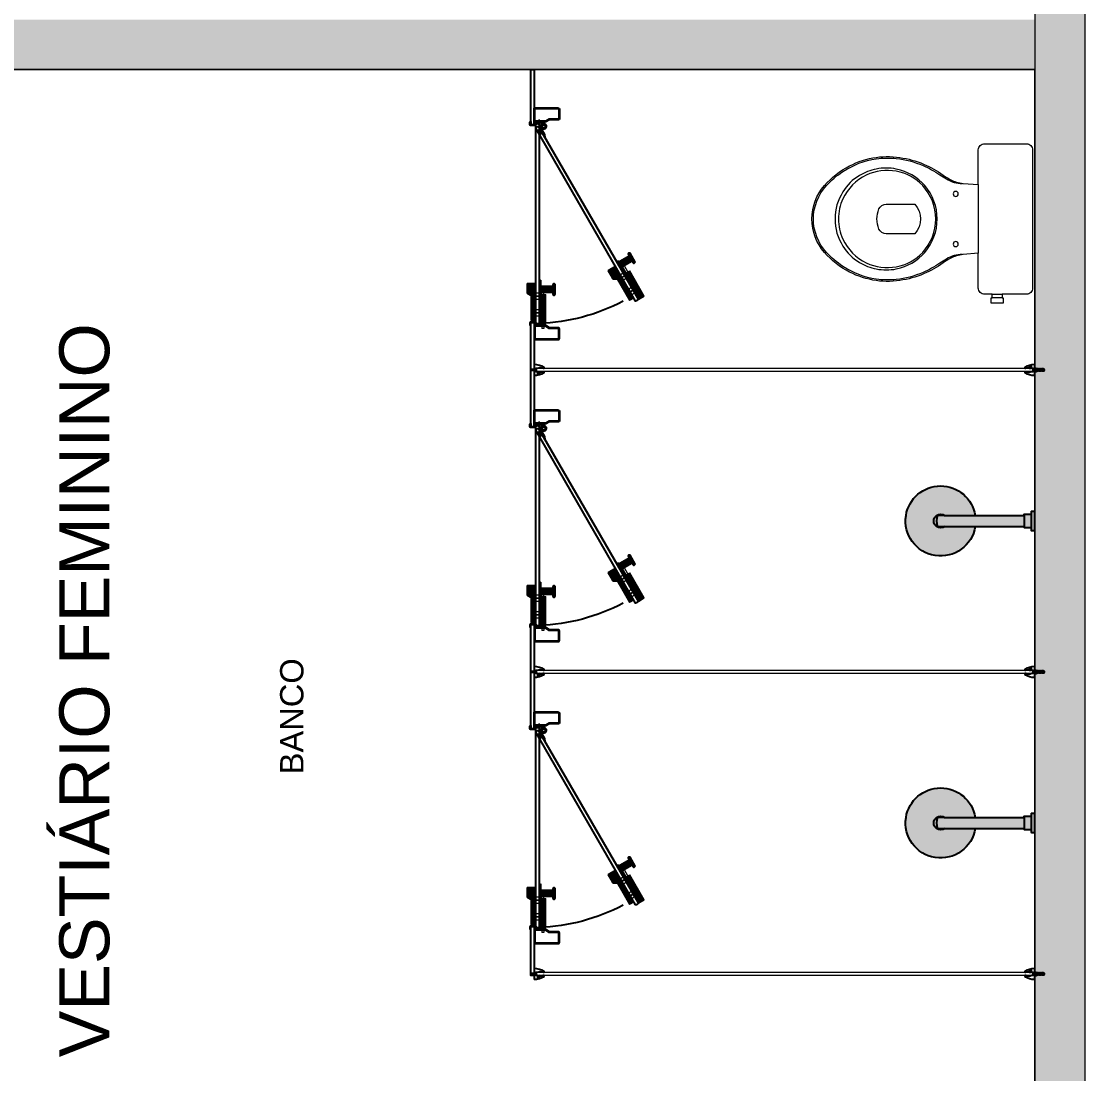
# Model space of a CAD drawing. Header units: metres. Extents: x 512 to 829, y -209 to 245.
# Drawn here: x 807.856 to 811.044, y -100.358 to -97.204 of the extents above; entities that cross this region are included whole.
import ezdxf

# ---------------------------------------------------------------- set-up
doc = ezdxf.new("R2010")
doc.units = ezdxf.units.M
doc.header["$LTSCALE"] = 0.508
doc.header["$PDSIZE"] = -2
doc.linetypes.add('XREF-ACC-PAV11-R00$0$CONTINU', pattern=[0])
doc.layers.get('0').update_dxf_attribs({"lineweight": 15})
for name, color, linetype in [('ALUMINIO', 3, 'Continuous'), ('BUCHA', 5, 'Continuous'), ('CD-427', 3, 'Continuous'), ('DIMENSAO', 2, 'Continuous'), ('HATCH', 2, 'Continuous'), ('MB-ARQ-MOBILIÁRIO-TEXTO 1', 1, 'Continuous'), ('MB-ARQ-SANITÁRIO-HATCH', 255, 'Continuous'), ('MB-ARQ-SANITÁRIO-LOUÇA-PROVIDENCIAR', 21, 'Continuous'), ('PARAF-08', 3, 'Continuous'), ('Piso', 4, 'Continuous'), ('SUPORTE', 7, 'Continuous'), ('TS-10', 4, 'Continuous')]:
    doc.layers.add(name, color=color, linetype=linetype)
for name, color, linetype, lineweight in [('Hachura', 251, 'Continuous', 0), ('None', 7, 'Continuous', 5), ('SAN', 7, 'Continuous', 15), ('SANFINAL', 5, 'Continuous', 15), ('TEXTO', 7, 'Continuous', 15)]:
    doc.layers.add(name, color=color, linetype=linetype, lineweight=lineweight)
doc.styles.add('Arial', font='arial.ttf')
doc.styles.add('MB', font='arial.ttf')

# ---------------------------------------------------------------- blocks, each defined once
blk = doc.blocks.new('Paraf 42 x 38')
at = {"layer": 'CD-427'}
for p, q in [((-1.8, 0), (-1.3, 0)), ((1.8, 0), (1.3, 0.4))]:
    blk.add_line(p, q, dxfattribs=at)
at = {"layer": 'PARAF-08'}
blk.add_line((1.8, 0), (-1.8, 0), dxfattribs=at)
blk.add_lwpolyline([(3.2, -1.4, -0.668179), (3.1, -1.6), (0.5, -1.6, -0.393426), (0.4, -1.5), (0.4, -0.9, 0.414214), (0.3, -0.8), (-0.3, -0.8, 0.414213), (-0.4, -0.9), (-0.4, -0.9), (-0.4, -1.5, -0.393426), (-0.5, -1.6), (-3.1, -1.6, -0.668179), (-3.2, -1.4), (-1.8, 0), (-1.3, 0), (1.8, 0)], format="xyb", close=True, dxfattribs=at)
at = {"layer": 'PARAF-08', "color": 1}
for points in [[(1.8, 30.2), (-1.8, 29.8), (0, 31.7)], [(-1.3, 29.4), (-1.8, 29.8), (1.8, 30.2), (1.3, 29.8)], [(1.8, 29.4), (-1.8, 29), (-1.3, 29.4), (1.3, 29.8)], [(-1.3, 28.5), (-1.8, 29), (1.8, 29.4), (1.3, 29)], [(1.8, 28.5), (-1.8, 28.1), (-1.3, 28.5), (1.3, 29)], [(-1.3, 27.7), (-1.8, 28.1), (1.8, 28.5), (1.3, 28.1)], [(1.8, 27.7), (-1.8, 27.3), (-1.3, 27.7), (1.3, 28.1)], [(-1.3, 26.9), (-1.8, 27.3), (1.8, 27.7), (1.3, 27.3)], [(1.8, 26.9), (-1.8, 26.4), (-1.3, 26.9), (1.3, 27.3)], [(-1.3, 26), (-1.8, 26.4), (1.8, 26.9), (1.3, 26.4)], [(1.8, 26), (-1.8, 25.6), (-1.3, 26), (1.3, 26.4)], [(-1.3, 25.2), (-1.8, 25.6), (1.8, 26), (1.3, 25.6)], [(1.8, 25.2), (-1.8, 24.8), (-1.3, 25.2), (1.3, 25.6)], [(-1.3, 24.3), (-1.8, 24.8), (1.8, 25.2), (1.3, 24.8)], [(1.8, 24.3), (-1.8, 23.9), (-1.3, 24.3), (1.3, 24.8)], [(-1.3, 23.5), (-1.8, 23.9), (1.8, 24.3), (1.3, 23.9)], [(1.8, 23.5), (-1.8, 23.1), (-1.3, 23.5), (1.3, 23.9)], [(-1.3, 22.7), (-1.8, 23.1), (1.8, 23.5), (1.3, 23.1)], [(1.8, 22.7), (-1.8, 22.2), (-1.3, 22.7), (1.3, 23.1)], [(-1.3, 21.8), (-1.8, 22.2), (1.8, 22.7), (1.3, 22.2)], [(1.8, 21.8), (-1.8, 21.4), (-1.3, 21.8), (1.3, 22.2)], [(-1.3, 21), (-1.8, 21.4), (1.8, 21.8), (1.3, 21.4)], [(1.8, 21), (-1.8, 20.6), (-1.3, 21), (1.3, 21.4)], [(-1.3, 20.1), (-1.8, 20.6), (1.8, 21), (1.3, 20.6)], [(1.8, 20.1), (-1.8, 19.7), (-1.3, 20.1), (1.3, 20.6)], [(-1.3, 19.3), (-1.8, 19.7), (1.8, 20.1), (1.3, 19.7)], [(1.8, 19.3), (-1.8, 18.9), (-1.3, 19.3), (1.3, 19.7)], [(-1.3, 18.5), (-1.8, 18.9), (1.8, 19.3), (1.3, 18.9)], [(1.8, 18.5), (-1.8, 18), (-1.3, 18.5), (1.3, 18.9)], [(-1.3, 17.6), (-1.8, 18), (1.8, 18.5), (1.3, 18)], [(1.8, 17.6), (-1.8, 17.2), (-1.3, 17.6), (1.3, 18)], [(-1.3, 16.8), (-1.8, 17.2), (1.8, 17.6), (1.3, 17.2)], [(1.8, 16.8), (-1.8, 16.4), (-1.3, 16.8), (1.3, 17.2)], [(-1.3, 15.9), (-1.8, 16.4), (1.8, 16.8), (1.3, 16.4)], [(1.8, 16), (-1.8, 15.5), (-1.3, 15.9), (1.3, 16.4)], [(-1.3, 15.1), (-1.8, 15.5), (1.8, 16), (1.3, 15.5)], [(1.8, 15.1), (-1.8, 14.7), (-1.3, 15.1), (1.3, 15.5)], [(-1.3, 14.3), (-1.8, 14.7), (1.8, 15.1), (1.3, 14.7)], [(1.8, 14.3), (-1.8, 13.9), (-1.3, 14.3), (1.3, 14.7)], [(-1.3, 13.4), (-1.8, 13.9), (1.8, 14.3), (1.3, 13.9)], [(1.8, 13.4), (-1.8, 13), (-1.3, 13.4), (1.3, 13.9)], [(-1.3, 12.6), (-1.8, 13), (1.8, 13.4), (1.3, 13)], [(1.8, 12.6), (-1.8, 12.2), (-1.3, 12.6), (1.3, 13)], [(-1.3, 11.8), (-1.8, 12.2), (1.8, 12.6), (1.3, 12.2)], [(1.8, 11.8), (-1.8, 11.3), (-1.3, 11.8), (1.3, 12.2)], [(-1.3, 10.9), (-1.8, 11.3), (1.8, 11.8), (1.3, 11.3)], [(1.8, 10.9), (-1.8, 10.5), (-1.3, 10.9), (1.3, 11.3)], [(-1.3, 10.1), (-1.8, 10.5), (1.8, 10.9), (1.3, 10.5)], [(1.8, 10.1), (-1.8, 9.7), (-1.3, 10.1), (1.3, 10.5)], [(-1.3, 9.2), (-1.8, 9.7), (1.8, 10.1), (1.3, 9.7)], [(1.8, 9.2), (-1.8, 8.8), (-1.3, 9.2), (1.3, 9.7)], [(-1.3, 8.4), (-1.8, 8.8), (1.8, 9.2), (1.3, 8.8)], [(1.8, 8.4), (-1.8, 8), (-1.3, 8.4), (1.3, 8.8)], [(-1.3, 7.6), (-1.8, 8), (1.8, 8.4), (1.3, 8)], [(1.8, 7.6), (-1.8, 7.1), (-1.3, 7.6), (1.3, 8)], [(-1.3, 6.7), (-1.8, 7.1), (1.8, 7.6), (1.3, 7.1)], [(1.8, 6.7), (-1.8, 6.3), (-1.3, 6.7), (1.3, 7.1)], [(-1.3, 5.9), (-1.8, 6.3), (1.8, 6.7), (1.3, 6.3)], [(1.8, 5.9), (-1.8, 5.5), (-1.3, 5.9), (1.3, 6.3)], [(-1.3, 5), (-1.8, 5.5), (1.8, 5.9), (1.3, 5.5)], [(1.8, 5), (-1.8, 4.6), (-1.3, 5), (1.3, 5.5)], [(-1.3, 4.2), (-1.8, 4.6), (1.8, 5), (1.3, 4.6)], [(1.8, 4.2), (-1.8, 3.8), (-1.3, 4.2), (1.3, 4.6)], [(-1.3, 3.4), (-1.8, 3.8), (1.8, 4.2), (1.3, 3.8)], [(1.8, 3.4), (-1.8, 2.9), (-1.3, 3.4), (1.3, 3.8)], [(-1.3, 2.5), (-1.8, 2.9), (1.8, 3.4), (1.3, 2.9)], [(1.8, 2.5), (-1.8, 2.1), (-1.3, 2.5), (1.3, 2.9)], [(-1.3, 1.7), (-1.8, 2.1), (1.8, 2.5), (1.3, 2.1)], [(1.8, 1.7), (-1.8, 1.3), (-1.3, 1.7), (1.3, 2.1)], [(-1.3, 0.8), (-1.8, 1.3), (1.8, 1.7), (1.3, 1.3)], [(1.8, 0.8), (-1.8, 0.4), (-1.3, 0.8), (1.3, 1.3)], [(-1.3, 0), (-1.8, 0.4), (1.8, 0.8), (1.3, 0.4)]]:
    blk.add_lwpolyline(points, close=True, dxfattribs=at)
blk = doc.blocks.new('Bucha 6')
at = {"layer": 'BUCHA'}
blk.add_line((-3, 6), (-3, 6), dxfattribs=at)
blk.add_lwpolyline([(0.4, 4.5), (0.4, 29.4, -0.501863), (0.9, 29.7, -0.331679), (3, 26.9), (3, 26.1, 1), (3, 23.9), (3, 21.7, 1), (3, 19.4), (3, 17.2, 1), (3, 14.9), (3, 12.7, 1), (3, 10.5), (3, 9), (4.5, 4.5), (5, 3.1), (4.1, 2.8), (3.6, 4.2), (2.1, 8.7, 0.428757), (1.8, 6.6), (2.2, 6, -0.166225), (3, 3.8), (3, 0), (-3, 0), (-3, 3.8, -0.166225), (-2.2, 6), (-1.8, 6.6, 0.428757), (-2.1, 8.7), (-3.6, 4.2), (-4.1, 2.8), (-5, 3.1), (-4.5, 4.5), (-3, 9), (-3, 10.5, 1), (-3, 12.7), (-3, 14.9, 1), (-3, 17.2), (-3, 19.4, 1), (-3, 21.7), (-3, 23.9, 1), (-3, 26.1), (-3, 26.9, -0.331679), (-0.9, 29.7, -0.501863), (-0.4, 29.4), (-0.4, 4.5)], format="xyb", close=True, dxfattribs=at)
blk = doc.blocks.new('Fixador')
at = {"color": 1}
for p, q in [((13.3, -10.5), (13.3, -10.5)), ((13.3, -16.5), (13.3, -10.5)), ((13.3, -10.5), (15, -10.5)), ((13.3, -16.5), (13.5, -16.5)), ((13.3, -16.5), (13.3, -16.5))]:
    blk.add_line(p, q, dxfattribs=at)
at = {"color": 3}
blk.add_lwpolyline([(-5.1, -29.5, -0.414214), (-5.6, -30), (-6.6, -30, -0.257225), (-7.4, -29.5, -0.139545), (-16, -0.5, -0.41689), (-15.5, 0), (15.5, 0, -0.41689), (16, -0.5, -0.139545), (7.4, -29.5, -0.257225), (6.6, -30), (5.6, -30, -0.414214), (5, -29.5), (5, -27, 0.222219), (5.1, -9), (5.1, -6), (-5.1, -6), (-5.1, -9, 0.222219), (-5.1, -27)], format="xyb", close=True, dxfattribs=at)
at = {"layer": 'ALUMINIO', "color": 2}
for p, q in [((5.4, -10.5), (5, -11)), ((5.4, -16.5), (5, -16)), ((5.7, -11), (5.4, -10.5)), ((5.7, -16), (5.4, -16.5)), ((6.1, -10.5), (5.7, -11)), ((6.1, -16.5), (5.7, -16)), ((6.4, -11), (6.1, -10.5)), ((6.4, -16), (6.1, -16.5)), ((6.8, -10.5), (6.4, -11)), ((6.8, -16.5), (6.4, -16)), ((7.1, -11), (6.8, -10.5)), ((7.1, -16), (6.8, -16.5)), ((7.4, -10.5), (7.1, -11)), ((7.4, -16.5), (7.1, -16)), ((7.8, -11), (7.4, -10.5)), ((7.8, -16), (7.4, -16.5)), ((8.1, -10.5), (7.8, -11)), ((8.1, -16.5), (7.8, -16)), ((8.5, -11), (8.1, -10.5)), ((8.5, -16), (8.1, -16.5)), ((8.8, -10.5), (8.5, -11)), ((8.8, -16.5), (8.5, -16)), ((9.2, -11), (8.8, -10.5)), ((9.2, -16), (8.8, -16.5)), ((9.5, -10.5), (9.2, -11)), ((9.5, -16.5), (9.2, -16)), ((9.8, -11), (9.5, -10.5)), ((9.8, -16), (9.5, -16.5)), ((10.2, -10.5), (9.8, -11)), ((10.2, -16.5), (9.8, -16)), ((10.5, -11), (10.2, -10.5)), ((10.5, -16), (10.2, -16.5)), ((10.9, -10.5), (10.5, -11)), ((10.9, -16.5), (10.5, -16)), ((11.2, -11), (10.9, -10.5)), ((11.2, -16), (10.9, -16.5)), ((11.5, -10.5), (11.2, -11)), ((11.5, -16.5), (11.2, -16)), ((11.9, -11), (11.5, -10.5)), ((11.9, -16), (11.5, -16.5)), ((12.2, -10.5), (11.9, -11)), ((12.2, -16.5), (11.9, -16)), ((12.6, -11), (12.2, -10.5)), ((12.6, -16), (12.2, -16.5)), ((12.9, -10.5), (12.6, -11)), ((12.9, -16.5), (12.6, -16)), ((13.3, -11), (12.9, -10.5)), ((13.3, -16), (12.9, -16.5))]:
    blk.add_line(p, q, dxfattribs=at)
at = {"layer": 'ALUMINIO', "color": 1}
for p, q in [((5, -16), (5.7, -11)), ((5.7, -16), (6.4, -11)), ((6.4, -16), (7.1, -11)), ((7.1, -16), (7.8, -11)), ((7.8, -16), (8.5, -11)), ((8.5, -16), (9.2, -11)), ((9.2, -16), (9.8, -11)), ((9.8, -16), (10.5, -11)), ((10.5, -16), (11.2, -11)), ((11.2, -16), (11.9, -11)), ((11.9, -16), (12.6, -11)), ((12.6, -16), (13.3, -11))]:
    blk.add_line(p, q, dxfattribs=at)
at = {"layer": 'HATCH', "color": 1}
for p, q in [((-3.2, -3.4), (-3.2, -6)), ((-1.8, -1.9), (-1.8, 0)), ((1.8, -1.9), (1.8, 0)), ((3.2, -3.4), (3.2, -6))]:
    blk.add_line(p, q, dxfattribs=at)
at = {"layer": 'TEXTO', "color": 2}
for p, q in [((5, -16), (5, -11)), ((13.3, -16), (13.3, -11))]:
    blk.add_line(p, q, dxfattribs=at)
at = {"layer": 'TEXTO', "color": 1}
for p, q in [((10.8, -11.5), (10.3, -13.5)), ((10.8, -15.5), (10.3, -13.5)), ((10.3, -13.5), (13.3, -13.5)), ((13.3, -11.5), (10.8, -11.5)), ((13.3, -15.5), (10.8, -15.5))]:
    blk.add_line(p, q, dxfattribs=at)
at = {"layer": 'HATCH'}
for name, p in [('Bucha 6', (0, 0)), ('Paraf 42 x 38', (0, -1.9))]:
    blk.add_blockref(name, p, dxfattribs=at)
blk = doc.blocks.new('Paraf M4x6')
at = {"layer": 'HATCH', "color": 3}
for p, q in [((-1.5, 3.8), (-0.2, 3.8)), ((-1.5, -3.8), (-0.2, -3.8))]:
    blk.add_line(p, q, dxfattribs=at)
at = {"layer": 'HATCH', "color": 1}
for p, q in [((0, 2), (0.2, 2)), ((0.2, 2), (0.6, 1.6)), ((0.2, 2), (0.2, -2)), ((0.2, 2), (0.6, -1.6)), ((0.6, 1.6), (0.9, 2)), ((0.6, 1.6), (0.9, -2)), ((0.9, 2), (1.3, 1.6)), ((0.9, 2), (1.3, -1.6)), ((1.3, 1.6), (1.6, 2)), ((1.3, 1.6), (1.6, -2)), ((1.6, 2), (2, 1.6)), ((1.6, 2), (2, -1.6)), ((2, 1.6), (2.3, 2)), ((2, 1.6), (2.3, -2)), ((2.3, 2), (2.7, 1.6)), ((2.3, 2), (2.7, -1.6)), ((2.7, 1.6), (3, 2)), ((2.7, 1.6), (3, -2)), ((3, 2), (3.4, 1.6)), ((3, 2), (3.4, -1.6)), ((3.4, 1.6), (3.7, 2)), ((3.4, 1.6), (3.7, -2)), ((3.7, 2), (4.1, 1.6)), ((3.7, 2), (4.1, -1.6)), ((4.1, 1.6), (4.4, 2)), ((4.1, 1.6), (4.4, -2)), ((4.4, 2), (4.8, 1.6)), ((4.4, 2), (4.8, -1.6)), ((4.8, 1.6), (5.1, 2)), ((4.8, 1.6), (5.1, -2)), ((5.1, 2), (5.5, 1.6)), ((5.1, 2), (5.5, -1.6)), ((5.5, -1.6), (5.5, 1.6)), ((0, -2), (0.2, -2)), ((0, -2), (0.2, -2)), ((0.2, -2), (0.6, -1.6)), ((0.6, -1.6), (0.9, -2)), ((0.9, -2), (1.3, -1.6)), ((1.3, -1.6), (1.6, -2)), ((1.6, -2), (2, -1.6)), ((2, -1.6), (2.3, -2)), ((2.3, -2), (2.7, -1.6)), ((2.7, -1.6), (3, -2)), ((3, -2), (3.4, -1.6)), ((3.4, -1.6), (3.7, -2)), ((3.7, -2), (4.1, -1.6)), ((4.1, -1.6), (4.4, -2)), ((4.4, -2), (4.8, -1.6)), ((4.8, -1.6), (5.1, -2)), ((5.1, -2), (5.5, -1.6))]:
    blk.add_line(p, q, dxfattribs=at)
at = {"layer": 'HATCH', "color": 3}
for centre, radius, start, end in [((-1.5, 2.8), 1, 90, 180), ((-0.2, 3.6), 0.2, 0, 90), ((-1.5, -2.8), 1, 180, 270), ((-0.2, -3.6), 0.2, 270, 0)]:
    blk.add_arc(centre, radius, start, end, dxfattribs=at)
at = {"layer": 'PARAF-08', "color": 3}
for p, q in [((-2.5, 2.8), (-2.5, -2.8)), ((0, -3.6), (0, 3.6))]:
    blk.add_line(p, q, dxfattribs=at)
at = {"layer": 'PARAF-08', "color": 1}
for p, q in [((-2.4, 2.3), (-0.9, 2.3)), ((-2.4, 0.7), (-0.9, 0.7)), ((-0.7, -2.1), (-0.7, 2.1)), ((-0.9, -0.7), (-2.4, -0.7)), ((-2.4, -2.3), (-0.9, -2.3))]:
    blk.add_line(p, q, dxfattribs=at)
for centre, radius, start, end in [((-2.4, 2.4), 0.1, 184.096, 270), ((-2.4, 0.8), 0.1, 184.096, 270), ((-0.9, 2.1), 0.2, 0, 90), ((-0.9, 0.5), 0.2, 0, 90), ((-2.4, -0.8), 0.1, 90, 175.904), ((-2.4, -2.4), 0.1, 90, 175.904), ((-0.9, -0.5), 0.2, 270, 0), ((-0.9, -2.1), 0.2, 270, 0)]:
    blk.add_arc(centre, radius, start, end, dxfattribs=at)
blk = doc.blocks.new('Batedor')
at = {"layer": 'HATCH'}
h = blk.add_hatch(dxfattribs=at)
h.set_pattern_fill('ANSI31', color=1, scale=5)
h.set_pattern_definition([(45, (-399.2748, 4731.0666), (-0.44194174, 0.44194174), [])])
h.paths.add_polyline_path([(2.75, 2.4), (-2.75, 2.4, 0.4142136), (-4.75, 0.4), (-4.75, 0), (4.75, 0), (4.75, 0.4, 0.4142136)])
at = {"color": 2}
blk.add_lwpolyline([(-4.75, 0), (4.75, 0), (4.75, 0.4, 0.4142136), (2.75, 2.4), (-2.75, 2.4, 0.4142136), (-4.75, 0.4)], format="xyb", close=True, dxfattribs=at)
blk = doc.blocks.new('MONTANTE')
at = {"layer": 'TS-10', "color": 3}
for points in [[(1.5, -2.5, 0.414214), (2, -2), (2, 10.7, 0.414214), (0, 12.7), (-7.1, 12.7, 0.356394), (-10, 10.3), (0, 10.3), (0, 0), (-49.8, 0, 0.414214), (-50.8, -1), (-50.8, -71, 0.414214), (-45.8, -76), (-20.2, -76, 0.414214), (-15.2, -71), (-15.2, -45.7), (-9, -35), (-9, -2.5)], [(-11, -2), (-48.8, -2), (-48.8, -71, 0.414214), (-45.8, -74), (-20.2, -74, 0.414214), (-17.2, -71), (-17.2, -45.2), (-11, -34.5)]]:
    blk.add_lwpolyline(points, format="xyb", close=True, dxfattribs=at)
blk = doc.blocks.new('FECHO FECHADO')
at = {"color": 1}
for p, q in [((120.3, 44), (84.3, 44)), ((120, 45.5), (84.6, 45.5)), ((120, 42.5), (84.6, 42.5)), ((119.1, 46.8), (85.5, 46.8)), ((119.1, 41.2), (85.5, 41.2)), ((117.8, 47.7), (86.8, 47.7)), ((117.8, 40.3), (86.8, 40.3)), ((92.6, 40), (92.6, 8)), ((93.6, 40), (93.6, 8)), ((95.2, 40), (95.2, 8)), ((97.3, 40), (97.3, 8)), ((99.7, 40), (99.7, 8)), ((102.3, 40), (102.3, 8)), ((104.9, 40), (104.9, 8)), ((107.3, 40), (107.3, 8)), ((109.4, 40), (109.4, 8)), ((110.9, 40), (110.9, 8)), ((111.9, 40), (111.9, 8)), ((87, 18.5), (0, 18.5)), ((87, 16.9), (0, 16.9)), ((87, 15.2), (0, 15.2)), ((87, 13.3), (0, 13.3)), ((87, 11.1), (0, 11.1)), ((87, 9.3), (0, 9.3)), ((87, 7.1), (0, 7.1)), ((130.2, 4.8), (0, 4.8)), ((131.3, 2.4), (0, 2.4))]:
    blk.add_line(p, q, dxfattribs=at)
at = {"color": 7}
for p, q in [((92.3, 40), (92.3, 8)), ((112.3, 40), (112.3, 8))]:
    blk.add_line(p, q, dxfattribs=at)
for p, q in [((-15, 13.5), (-15, 8.5)), ((0, 14), (-14.5, 14)), ((0, 8), (-14.5, 8)), ((0, 0), (0, 20)), ((0, 20), (87, 20)), ((0, 16), (0, 0)), ((0, 0), (87, 0)), ((0, 0), (87, 0)), ((87, 0), (87, 20)), ((87, 14), (92.3, 14)), ((87, 8), (112.3, 8)), ((87, 6), (129.6, 6)), ((87, 0), (132.2, 0)), ((10, -10), (10, -25)), ((120, -10), (10, -10)), ((84.8, -25), (10, -25)), ((91.1, -35.8), (84.8, -25)), ((120, -10), (120, -35.8))]:
    blk.add_line(p, q)
blk.add_lwpolyline([(88.3, 48), (116.3, 48, -0.414214), (120.3, 44), (120.3, 44, -0.414214), (116.3, 40), (88.3, 40, -0.414214), (84.3, 44), (84.3, 44, -0.414214)], format="xyb", close=True, dxfattribs=at)
at = {"color": 1}
for points in [[(23, 0), (31, 0), (31, -10), (23, -10)], [(33, 0), (41, 0), (41, -10), (33, -10)], [(73, 0), (81, 0), (81, -10), (73, -10)], [(83, 0), (91, 0), (91, -10), (83, -10)]]:
    blk.add_lwpolyline(points, close=True, dxfattribs=at)
for centre, radius, start, end in [((-14.5, 13.5), 0.5, 90, 180), ((-14.5, 8.5), 0.5, 180, 270), ((96.2, -12.2), 38, 18.6717, 28.5575)]:
    blk.add_arc(centre, radius, start, end)
at = {"layer": 'HATCH', "color": 1}
for p, q in [((120, -13.7), (10, -13.7)), ((120, -17.2), (10, -17.2)), ((120, -20.4), (10, -20.4)), ((120, -23.5), (10, -23.5)), ((120, -26.2), (85.6, -26.2)), ((120, -28.7), (87, -28.7)), ((120, -30.8), (88.2, -30.8)), ((120, -32.6), (89.2, -32.6)), ((120, -34), (90, -34)), ((120, -35), (90.6, -35)), ((120, -35.6), (91, -35.6))]:
    blk.add_line(p, q, dxfattribs=at)
at = {"layer": 'HATCH', "color": 7}
blk.add_line((120, -35.8), (91.1, -35.8), dxfattribs=at)
at = {"layer": 'HATCH'}
for p in [(85.9, -26.8), (86.9, -28.6), (88, -30.4), (89, -32.2), (90.1, -34)]:
    blk.add_point(p, dxfattribs=at)
blk = doc.blocks.new('TESTA 1')
at = {"color": 6}
for p, q in [((0, 14.9), (0, 0)), ((1.9, 14.9), (0, 14.9)), ((0, 0), (1.9, 0)), ((2.4, 0.5), (2.4, 14.4))]:
    blk.add_line(p, q, dxfattribs=at)
for points in [[(2.4, 22.6, -0.414214), (1.9, 22.1), (0, 22.1), (0, 26.6, -0.414214), (0.5, 27.1, -0.414214), (2.4, 25.2)], [(2.4, 14.4, 0.414214), (1.9, 14.9), (0, 14.9), (0, 22.1), (1.9, 22.1, 0.414214), (2.4, 22.6)]]:
    blk.add_lwpolyline(points, format="xyb", close=True, dxfattribs=at)
for centre, start, end in [((1.9, 14.4), 0, 90), ((1.9, 0.5), 270, 0)]:
    blk.add_arc(centre, 0.5, start, end, dxfattribs=at)
blk = doc.blocks.new('PORTA FECHADA')
at = {"color": 4}
blk.add_line((-3.3, 4.9), (48.2, 4.9), dxfattribs=at)
at = {"layer": 'DIMENSAO'}
for p, q in [((569.9, 17.7), (569.9, 18.4)), ((578.1, 17.7), (578.1, 18.4))]:
    blk.add_line(p, q, dxfattribs=at)
at = {"layer": 'DIMENSAO', "color": 3}
for p, q in [((599.9, 18.2), (598, 18.2)), ((599.9, 10.5), (598, 10.5))]:
    blk.add_line(p, q, dxfattribs=at)
at = {"layer": 'HATCH'}
blk.add_lwpolyline([(595, 14.9), (-3, 14.9, 0.208712), (-3, 4.9), (595, 4.9, 0.208712)], format="xyb", close=True, dxfattribs=at)
at = {"layer": 'HATCH', "color": 1}
blk.add_arc((588, -8.1), 591.4, 152.3851, 177.7712, dxfattribs=at)
at = {"layer": 'HATCH', "color": 3}
for centre, start, end in [((599.9, 18), 50, 90), ((599.9, 10.7), 270, 310)]:
    blk.add_arc(centre, 0.2, start, end, dxfattribs=at)
at = {"layer": 'PARAF-08'}
for p, q in [((571.7, 15.4), (570, 17.5)), ((577.9, 17.9), (570.1, 17.9)), ((571.7, 15.4), (576.3, 15.4)), ((576.3, 15.4), (578, 17.5)), ((601, 17.3), (600, 18.1)), ((601, 11.3), (600, 10.5)), ((601, 12), (601, 16.6))]:
    blk.add_line(p, q, dxfattribs=at)
at = {"layer": 'PARAF-08', "color": 1}
for p, q in [((571.7, 17.8), (571.7, 16.3)), ((571.9, 16.1), (576.1, 16.1)), ((572, 15.4), (572.5, 14.9)), ((572, 14.4), (575.5, 14.9)), ((572.5, 14.9), (572, 14.4)), ((572, 14.4), (572.5, 13.9)), ((572, 13.4), (575.5, 13.9)), ((572.5, 13.9), (572, 13.4)), ((572, 13.4), (572.5, 12.9)), ((572.5, 12.9), (572, 12.4)), ((572, 12.4), (575.5, 12.9)), ((572, 12.4), (572.5, 11.9)), ((572, 11.4), (575.5, 11.9)), ((572.5, 11.9), (572, 11.4)), ((572, 11.4), (572.5, 10.9)), ((572, 10.4), (575.5, 10.9)), ((572.5, 10.9), (572, 10.4)), ((572, 10.4), (572.5, 9.9)), ((572, 9.4), (575.5, 9.9)), ((572.5, 9.9), (572, 9.4)), ((572, 9.4), (572.5, 8.9)), ((572.5, 8.9), (572, 8.4)), ((572, 8.4), (575.5, 8.9)), ((572, 8.4), (572.5, 7.9)), ((572.5, 14.9), (576, 15.4)), ((572.5, 13.9), (576, 14.4)), ((572.5, 12.9), (576, 13.4)), ((572.5, 11.9), (576, 12.4)), ((572.5, 10.9), (576, 11.4)), ((572.5, 9.9), (576, 10.4)), ((572.5, 8.9), (576, 9.4)), ((572.5, 7.9), (576, 8.4)), ((572.5, 7.9), (572.5, 6.9)), ((572.5, 7.5), (575.5, 7.9)), ((572.5, 6.9), (575.5, 7.3)), ((572.5, 6.9), (575.5, 6.9)), ((573.3, 16.3), (573.3, 17.8)), ((574.7, 17.8), (574.7, 16.3)), ((576, 15.4), (575.5, 14.9)), ((575.5, 14.9), (576, 14.4)), ((576, 14.4), (575.5, 13.9)), ((575.5, 13.9), (576, 13.4)), ((576, 13.4), (575.5, 12.9)), ((575.5, 12.9), (576, 12.4)), ((576, 12.4), (575.5, 11.9)), ((575.5, 11.9), (576, 11.4)), ((576, 11.4), (575.5, 10.9)), ((575.5, 10.9), (576, 10.4)), ((576, 10.4), (575.5, 9.9)), ((575.5, 9.9), (576, 9.4)), ((576, 9.4), (575.5, 8.9)), ((575.5, 8.9), (576, 8.4)), ((576, 8.4), (575.5, 7.9)), ((575.5, 7.9), (575.5, 6.9)), ((576.3, 17.8), (576.3, 16.3))]:
    blk.add_line(p, q, dxfattribs=at)
at = {"layer": 'PARAF-08'}
for centre, start, end in [((570.1, 17.7), 90, 220), ((577.9, 17.7), 320, 90)]:
    blk.add_arc(centre, 0.22, start, end, dxfattribs=at)
at = {"layer": 'PARAF-08', "color": 1}
for centre, radius, start, end in [((571.6, 17.8), 0.1, 0, 85.904), ((571.9, 16.3), 0.2, 180, 270), ((573.2, 17.8), 0.1, 0, 85.904), ((573.5, 16.3), 0.2, 180, 270), ((574.5, 16.3), 0.2, 270, 0), ((574.8, 17.8), 0.1, 94.096, 180), ((576.1, 16.3), 0.2, 270, 0), ((576.4, 17.8), 0.1, 94.096, 180)]:
    blk.add_arc(centre, radius, start, end, dxfattribs=at)
at = {"layer": 'SUPORTE', "color": 3}
for points in [[(572.5, 14.9), (557, 14.9), (557, 15.9), (564, 18.4), (585.5, 18.4, 0.414214), (586, 18.9), (586, 20.2, -7.872983), (590, 20.2), (590, 14.9), (575.5, 14.9)], [(598, 10.6), (598, 7.4), (600, 2.5), (601, 2.5), (601, 25.9, 0.414214), (597, 29.9), (595.7, 29.9, -0.127017), (595.7, 25.9), (597, 25.9), (597, 21.1, 0.198912), (597.1, 20.8), (597.9, 20, -0.198912), (598, 19.7), (598, 18)]]:
    blk.add_lwpolyline(points, format="xyb", dxfattribs=at)
blk.add_lwpolyline([(592.5, 23.4), (592.5, 32.4), (583.5, 32.4), (583.5, 23.4)], close=True, dxfattribs=at)
blk.add_arc((588, 27.9), 8, 344.4775, 315.5225, dxfattribs=at)
at = {"color": 4}
for name, p in [('FECHO FECHADO', (-3, 14.9)), ('TESTA 1', (-9, 7.4))]:
    blk.add_blockref(name, p, dxfattribs=at)
at = {"layer": 'HATCH', "color": 4, "xscale": -1, "rotation": 180}
blk.add_blockref('MONTANTE', (0, 0), dxfattribs=at)
at = {"layer": 'HATCH', "color": 4, "rotation": 180}
blk.add_blockref('MONTANTE', (592, 0), dxfattribs=at)
at = {"layer": 'HATCH'}
for name, p in [('Batedor', (-3.3, 2.5)), ('Paraf M4x6', (600.1, 14.3))]:
    blk.add_blockref(name, p, dxfattribs=at)
blk = doc.blocks.new('Fixador painel')
at = {"color": 1}
for p, q in [((-13.3, 4.5), (-15, 4.5)), ((-13.3, 10.5), (-13.5, 10.5)), ((-13.3, 10.5), (-13.3, 4.5)), ((-13.3, 10.5), (-13.3, 10.5)), ((-13.3, 4.5), (-13.3, 4.5)), ((-1.4, -13.5), (1.3, -13.5))]:
    blk.add_line(p, q, dxfattribs=at)
at = {"color": 3}
blk.add_lwpolyline([(5, 23.5, -0.414214), (5.6, 24), (6.6, 24, -0.257225), (7.4, 23.5, -0.139545), (16, -5.5, -0.41689), (15.5, -6), (-15.5, -6, -0.41689), (-16, -5.5, -0.139545), (-7.4, 23.5, -0.257225), (-6.6, 24), (-5.6, 24, -0.414214), (-5.1, 23.5), (-5.1, 21, 0.222219), (-5.1, 3), (-5.1, 0), (5.1, 0), (5.1, 3, 0.222219), (5, 21)], format="xyb", close=True, dxfattribs=at)
at = {"layer": 'ALUMINIO', "color": 2}
for p, q in [((-13.3, 10), (-12.9, 10.5)), ((-13.3, 5), (-12.9, 4.5)), ((-12.9, 10.5), (-12.6, 10)), ((-12.9, 4.5), (-12.6, 5)), ((-12.6, 10), (-12.2, 10.5)), ((-12.6, 5), (-12.2, 4.5)), ((-12.2, 10.5), (-11.9, 10)), ((-12.2, 4.5), (-11.9, 5)), ((-11.9, 10), (-11.5, 10.5)), ((-11.9, 5), (-11.5, 4.5)), ((-11.5, 10.5), (-11.2, 10)), ((-11.5, 4.5), (-11.2, 5)), ((-11.2, 10), (-10.9, 10.5)), ((-11.2, 5), (-10.9, 4.5)), ((-10.9, 10.5), (-10.5, 10)), ((-10.9, 4.5), (-10.5, 5)), ((-10.5, 10), (-10.2, 10.5)), ((-10.5, 5), (-10.2, 4.5)), ((-10.2, 10.5), (-9.8, 10)), ((-10.2, 4.5), (-9.8, 5)), ((-9.8, 10), (-9.5, 10.5)), ((-9.8, 5), (-9.5, 4.5)), ((-9.5, 10.5), (-9.2, 10)), ((-9.5, 4.5), (-9.2, 5)), ((-9.2, 10), (-8.8, 10.5)), ((-9.2, 5), (-8.8, 4.5)), ((-8.8, 10.5), (-8.5, 10)), ((-8.8, 4.5), (-8.5, 5)), ((-8.5, 10), (-8.1, 10.5)), ((-8.5, 5), (-8.1, 4.5)), ((-8.1, 10.5), (-7.8, 10)), ((-8.1, 4.5), (-7.8, 5)), ((-7.8, 10), (-7.4, 10.5)), ((-7.8, 5), (-7.4, 4.5)), ((-7.4, 10.5), (-7.1, 10)), ((-7.4, 4.5), (-7.1, 5)), ((-7.1, 10), (-6.8, 10.5)), ((-7.1, 5), (-6.8, 4.5)), ((-6.8, 10.5), (-6.4, 10)), ((-6.8, 4.5), (-6.4, 5)), ((-6.4, 10), (-6.1, 10.5)), ((-6.4, 5), (-6.1, 4.5)), ((-6.1, 10.5), (-5.7, 10)), ((-6.1, 4.5), (-5.7, 5)), ((-5.7, 10), (-5.4, 10.5)), ((-5.7, 5), (-5.4, 4.5)), ((-5.4, 10.5), (-5.1, 10)), ((-5.4, 4.5), (-5.1, 5))]:
    blk.add_line(p, q, dxfattribs=at)
at = {"layer": 'ALUMINIO', "color": 1}
for p, q in [((-12.6, 10), (-13.3, 5)), ((-11.9, 10), (-12.6, 5)), ((-11.2, 10), (-11.9, 5)), ((-10.5, 10), (-11.2, 5)), ((-9.8, 10), (-10.5, 5)), ((-9.2, 10), (-9.8, 5)), ((-8.5, 10), (-9.2, 5)), ((-7.8, 10), (-8.5, 5)), ((-7.1, 10), (-7.8, 5)), ((-6.4, 10), (-7.1, 5)), ((-5.7, 10), (-6.4, 5)), ((-5.1, 10), (-5.7, 5))]:
    blk.add_line(p, q, dxfattribs=at)
at = {"layer": 'PARAF-08'}
for p, q in [((4.1, 0), (-4.1, 0)), ((-4.1, 0), (-4.1, -2.2)), ((4.1, -2.2), (4.1, 0)), ((-3.8, -2.5), (3.8, -2.5))]:
    blk.add_line(p, q, dxfattribs=at)
at = {"layer": 'PARAF-08', "color": 1}
for p, q in [((-2, -0.1), (-2, -1.6)), ((-1.5, -2.5), (-2, -3)), ((2, -2.5), (-2, -3)), ((-2, -3), (-1.5, -3.5)), ((-1.5, -3.5), (-2, -4)), ((2, -3.5), (-2, -4)), ((-2, -4), (-1.5, -4.5)), ((2, -4.5), (-2, -5)), ((-1.5, -4.5), (-2, -5)), ((-2, -5), (-1.5, -5.5)), ((-1.5, -5.5), (-2, -6)), ((2, -5.5), (-2, -6)), ((-2, -6), (-1.5, -6.5)), ((-1.5, -6.5), (-2, -7)), ((2, -6.5), (-2, -7)), ((-2, -7), (-1.5, -7.5)), ((-1.5, -7.5), (-2, -8)), ((2, -7.5), (-2, -8)), ((-2, -8), (-1.5, -8.5)), ((-1.5, -8.5), (-2, -9)), ((2, -8.5), (-2, -9)), ((-2, -9), (-1.5, -9.5)), ((-1.5, -9.5), (-2, -10)), ((2, -9.5), (-2, -10)), ((-2, -10), (-1.5, -10.5)), ((-1.5, -10.5), (-2, -11)), ((2, -10.5), (-2, -11)), ((-2, -11), (-1.5, -11.5)), ((-1.5, -11.5), (-2, -12)), ((2, -11.5), (-2, -12)), ((-2, -12), (-1.5, -12.5)), ((-1.8, -1.8), (1.8, -1.8)), ((-1.5, -12.5), (-1.8, -12.8)), ((-1.4, -13.5), (-1.8, -12.8)), ((2, -12.5), (-1.7, -13)), ((1.5, -3), (-1.5, -3.5)), ((1.5, -4), (-1.5, -4.5)), ((1.5, -5), (-1.5, -5.5)), ((1.5, -6), (-1.5, -6.5)), ((1.5, -7), (-1.5, -7.5)), ((1.5, -8), (-1.5, -8.5)), ((1.5, -9), (-1.5, -9.5)), ((1.5, -10), (-1.5, -10.5)), ((1.5, -11), (-1.5, -11.5)), ((1.5, -12), (-1.5, -12.5)), ((1.5, -12), (-1.5, -12.5)), ((1.5, -13), (-1.4, -13.5)), ((-0.7, -1.6), (-0.7, -0.1)), ((0.7, -0.1), (0.7, -1.6)), ((1.3, -13.5), (1.6, -13.1)), ((2, -2.5), (1.5, -3)), ((1.5, -3), (2, -3.5)), ((2, -3.5), (1.5, -4)), ((1.5, -4), (2, -4.5)), ((2, -4.5), (1.5, -5)), ((1.5, -5), (2, -5.5)), ((2, -5.5), (1.5, -6)), ((1.5, -6), (2, -6.5)), ((2, -6.5), (1.5, -7)), ((1.5, -7), (2, -7.5)), ((2, -7.5), (1.5, -8)), ((1.5, -8), (2, -8.5)), ((2, -8.5), (1.5, -9)), ((1.5, -9), (2, -9.5)), ((2, -9.5), (1.5, -10)), ((1.5, -10), (2, -10.5)), ((2, -10.5), (1.5, -11)), ((1.5, -11), (2, -11.5)), ((2, -11.5), (1.5, -12)), ((1.5, -12), (2, -12.5)), ((2, -12.5), (1.5, -13)), ((1.5, -13), (1.6, -13.1)), ((2, -0.1), (2, -1.6))]:
    blk.add_line(p, q, dxfattribs=at)
for centre, radius, start, end in [((-2.1, -0.1), 0.1, 0, 85.904), ((-0.8, -0.1), 0.1, 0, 85.904), ((0.8, -0.1), 0.1, 94.096, 180), ((2.1, -0.1), 0.1, 94.096, 180), ((-1.8, -1.6), 0.2, 180, 270), ((-0.5, -1.6), 0.2, 180, 270), ((0.5, -1.6), 0.2, 270, 0), ((1.8, -1.6), 0.2, 270, 0)]:
    blk.add_arc(centre, radius, start, end, dxfattribs=at)
at = {"layer": 'PARAF-08'}
for centre, start, end in [((-3.8, -2.2), 180, 270), ((3.8, -2.2), 270, 0)]:
    blk.add_arc(centre, 0.3, start, end, dxfattribs=at)
at = {"layer": 'TEXTO', "color": 2}
for p, q in [((-13.3, 10), (-13.3, 5)), ((-5.1, 10), (-5.1, 5))]:
    blk.add_line(p, q, dxfattribs=at)
at = {"layer": 'TEXTO', "color": 1}
for p, q in [((-13.3, 9.5), (-10.8, 9.5)), ((-10.3, 7.5), (-13.3, 7.5)), ((-13.3, 5.5), (-10.8, 5.5)), ((-10.8, 9.5), (-10.3, 7.5)), ((-10.8, 5.5), (-10.3, 7.5))]:
    blk.add_line(p, q, dxfattribs=at)
blk = doc.blocks.new('FECHO ABERTO')
at = {"color": 1}
for p, q in [((135.3, 44), (99.3, 44)), ((135, 45.5), (99.6, 45.5)), ((135, 42.5), (99.6, 42.5)), ((134.1, 46.8), (100.5, 46.8)), ((134.1, 41.2), (100.5, 41.2)), ((132.8, 47.7), (101.8, 47.7)), ((132.8, 40.3), (101.8, 40.3)), ((107.3, 40), (107.3, 8)), ((107.6, 40), (107.6, 8)), ((108.6, 40), (108.6, 8)), ((110.2, 40), (110.2, 8)), ((112.3, 40), (112.3, 8)), ((114.7, 40), (114.7, 8)), ((117.3, 40), (117.3, 8)), ((119.9, 40), (119.9, 8)), ((122.3, 40), (122.3, 8)), ((124.4, 40), (124.4, 8)), ((125.9, 40), (125.9, 8)), ((126.9, 40), (126.9, 8)), ((127.3, 40), (127.3, 8)), ((0, 0), (0, 20)), ((0, 20), (87, 20)), ((87, 18.5), (0, 18.5)), ((87, 16.9), (0, 16.9)), ((0, 16), (0, 0)), ((87, 15.2), (0, 15.2)), ((87, 13.3), (0, 13.3)), ((87, 11.1), (0, 11.1)), ((87, 9.3), (0, 9.3)), ((87, 7.1), (0, 7.1)), ((130.2, 4.8), (0, 4.8)), ((131.3, 2.4), (0, 2.4)), ((0, 0), (87, 0)), ((0, 0), (87, 0)), ((87, 0), (87, 20)), ((87, 14), (107.3, 14)), ((87, 8), (127.3, 8)), ((87, 6), (129.6, 6)), ((87, 0), (132.2, 0)), ((10, -10), (10, -25)), ((120, -10), (10, -10)), ((84.8, -25), (10, -25)), ((91.1, -35.8), (84.8, -25)), ((120, -10), (120, -35.8))]:
    blk.add_line(p, q, dxfattribs=at)
blk.add_lwpolyline([(103.3, 48), (131.3, 48, -0.414214), (135.3, 44), (135.3, 44, -0.414214), (131.3, 40), (103.3, 40, -0.414214), (99.3, 44), (99.3, 44, -0.414214)], format="xyb", close=True, dxfattribs=at)
for points in [[(23, 0), (31, 0), (31, -10), (23, -10)], [(33, 0), (41, 0), (41, -10), (33, -10)], [(73, 0), (81, 0), (81, -10), (73, -10)], [(83, 0), (91, 0), (91, -10), (83, -10)]]:
    blk.add_lwpolyline(points, close=True, dxfattribs=at)
blk.add_arc((96.2, -12.2), 38, 18.6717, 28.5575, dxfattribs=at)
at = {"layer": 'HATCH', "color": 1}
for p, q in [((120, -13.7), (10, -13.7)), ((120, -17.2), (10, -17.2)), ((120, -20.4), (10, -20.4)), ((120, -23.5), (10, -23.5)), ((120, -26.2), (85.6, -26.2)), ((120, -28.7), (87, -28.7)), ((120, -30.8), (88.2, -30.8)), ((120, -32.6), (89.2, -32.6)), ((120, -34), (90, -34)), ((120, -35), (90.6, -35)), ((120, -35.6), (91, -35.6)), ((120, -35.8), (91.1, -35.8))]:
    blk.add_line(p, q, dxfattribs=at)
for p in [(85.9, -26.8), (86.9, -28.6), (88, -30.4), (89, -32.2), (90.1, -34)]:
    blk.add_point(p, dxfattribs=at)
blk = doc.blocks.new('Porta 30')
at = {"layer": 'DIMENSAO', "color": 1}
for p, q in [((-20.8, 0.2), (-20.4, 0.8)), ((-13.7, -3.9), (-13.3, -3.3))]:
    blk.add_line(p, q, dxfattribs=at)
at = {"layer": 'HATCH', "color": 1}
blk.add_lwpolyline([(-0.5, -14.7), (-518.3, 284.2, 0.208712), (-523.3, 275.6), (-5.5, -23.4, 0.208712)], format="xyb", close=True, dxfattribs=at)
at = {"layer": 'PARAF-08', "color": 1}
for p, q in [((-20.3, -2.7), (-20.8, 0.1)), ((-13.8, -3.6), (-20.5, 0.3)), ((-23.4, -9.6), (-23.9, -10.4)), ((-23.9, -10.4), (-21.1, -11.6)), ((-23.9, -10.4), (-21.3, -11.9)), ((-22.9, -8.7), (-23.6, -8.9)), ((-23.6, -8.9), (-23.4, -9.6)), ((-23.6, -8.9), (-20.3, -10.2)), ((-23.6, -9.9), (-20.8, -11.1)), ((-23.4, -9.6), (-20.1, -10.9)), ((-22.4, -7.8), (-23.1, -8)), ((-23.1, -8), (-22.9, -8.7)), ((-23.1, -8), (-19.8, -9.3)), ((-22.9, -8.7), (-19.6, -10)), ((-21.9, -7), (-22.6, -7.2)), ((-22.6, -7.2), (-19.3, -8.5)), ((-22.6, -7.2), (-22.4, -7.8)), ((-22.4, -7.8), (-19.1, -9.2)), ((-21.4, -6.1), (-22.1, -6.3)), ((-22.1, -6.3), (-18.8, -7.6)), ((-22.1, -6.3), (-21.9, -7)), ((-21.9, -7), (-18.6, -8.3)), ((-20.9, -5.2), (-21.6, -5.4)), ((-21.6, -5.4), (-21.4, -6.1)), ((-21.6, -5.4), (-18.3, -6.7)), ((-21.4, -6.1), (-18.1, -7.4)), ((-20.8, -11.1), (-21.3, -11.9)), ((-20.4, -4.4), (-21.1, -4.6)), ((-21.1, -4.6), (-17.8, -5.9)), ((-21.1, -4.6), (-20.9, -5.2)), ((-20.9, -5.2), (-17.6, -6.6)), ((-20.1, -10.9), (-20.8, -11.1)), ((-19.9, -3.5), (-20.6, -3.7)), ((-20.6, -3.7), (-17.3, -5)), ((-20.6, -3.7), (-20.4, -4.4)), ((-20.4, -4.4), (-17.1, -5.7)), ((-20.3, -2.7), (-16.4, -5)), ((-19.6, -10), (-20.3, -10.2)), ((-20.3, -10.2), (-20.1, -10.9)), ((-20.1, -2.8), (-19.9, -3.5)), ((-19.2, -0.6), (-19.9, -1.9)), ((-19.9, -3.5), (-16.6, -4.8)), ((-19.8, -2.1), (-16.2, -4.2)), ((-19.1, -9.2), (-19.8, -9.3)), ((-19.8, -9.3), (-19.6, -10)), ((-18.6, -8.3), (-19.3, -8.5)), ((-19.3, -8.5), (-19.1, -9.2)), ((-18.1, -7.4), (-18.8, -7.6)), ((-18.8, -7.6), (-18.6, -8.3)), ((-18.5, -2.7), (-17.8, -1.4)), ((-17.6, -6.6), (-18.3, -6.7)), ((-18.3, -6.7), (-18.1, -7.4)), ((-17.1, -5.7), (-17.8, -5.9)), ((-17.8, -5.9), (-17.6, -6.6)), ((-16.6, -2.1), (-17.3, -3.4)), ((-16.6, -4.8), (-17.3, -5)), ((-17.3, -5), (-17.1, -5.7)), ((-16.4, -5), (-13.8, -4)), ((-15.2, -2.9), (-15.9, -4.2))]:
    blk.add_line(p, q, dxfattribs=at)
for centre, radius, start, end in [((-20.6, 0.1), 0.22, 60, 190), ((-19.7, -2), 0.2, 150, 240), ((-19.3, -0.5), 0.1, 330, 55.904), ((-18.3, -2.8), 0.2, 150, 240), ((-17.9, -1.3), 0.1, 330, 55.904), ((-17.5, -3.3), 0.2, 240, 330), ((-16.5, -2.1), 0.1, 64.096, 150), ((-16.1, -4.1), 0.2, 240, 330), ((-15.1, -2.9), 0.1, 64.096, 150), ((-13.9, -3.8), 0.22, 290, 60)]:
    blk.add_arc(centre, radius, start, end, dxfattribs=at)
at = {"layer": 'SUPORTE', "color": 1}
blk.add_lwpolyline([(-19.9, -3.5), (-33.3, 4.2), (-32.8, 5.1), (-25.5, 3.8), (-6.9, -7, 0.414214), (-6.2, -6.8), (-5.6, -5.7, -7.872983), (-2.1, -7.7), (-4.8, -12.3), (-17.3, -5)], format="xyb", dxfattribs=at)
blk.add_arc((0, 0), 8, 344.4775, 315.5225, dxfattribs=at)
at = {"color": 1, "rotation": 329.9999999999999}
blk.add_blockref('FECHO ABERTO', (-518.3, 284.2), dxfattribs=at)
blk = doc.blocks.new('VASO')
at = {"layer": 'SAN', "color": 1}
for points in [[(0, -661, 0.182004), (100, -623, 0.098298), (159, -548, 0.085166), (184.5, -468, 0.08648), (182.5, -388, 0.067868), (160.5, -318, 0.06199), (126.5, -261, -0.060779), (110.5, -228, -0.023796), (106, -208), (102.8, -162.5), (207, -162.5, 0.424217), (225, -143.5), (225, -121), (225, -91), (225, -18, 0.418036), (207, 0), (0, 0), (-207, 0, 0.418036), (-225, -18), (-225, -91), (-236.5, -91), (-236.5, -88), (-252.5, -88), (-252.5, -106), (-252.5, -124), (-236.5, -124), (-236.5, -121), (-225, -121), (-225, -143.5, 0.424217), (-207, -162.5), (-102.8, -162.5), (-106, -208, -0.023796), (-110.5, -228, -0.060779), (-126.5, -261, 0.06199), (-160.5, -318, 0.067868), (-182.5, -388, 0.08648), (-184.5, -468, 0.085166), (-159, -548, 0.098298), (-100, -623, 0.182004)], [(0, -285.5, -0.18052), (100, -323, -0.167158), (149.5, -408, -0.1), (149.5, -468, -0.096291), (130, -518, -0.13332), (81, -568, -0.150886), (0, -591.5, -0.150886), (-81, -568, -0.13332), (-130, -518, -0.096291), (-149.5, -468, -0.1), (-149.5, -408, -0.167158), (-100, -323, -0.18052)], [(30, -460, 0.276984), (44.5, -438), (44.5, -353, 0.393258), (-44.5, -353), (-44.5, -438, 0.276984), (-30, -460, 0.2)]]:
    blk.add_lwpolyline(points, format="xyb", close=True, dxfattribs=at)
at = {"layer": 'SANFINAL', "color": 1}
for points in [[(-236.5, -91), (-236.5, -121)], [(-225, -121), (-225, -91)], [(102.8, -162.5), (0, -162.5), (-102.8, -162.5)]]:
    blk.add_lwpolyline(points, dxfattribs=at)
blk.add_lwpolyline([(-106.4, -210, -0.148706), (-120, -258, -0.01798), (-132.5, -278, 0.048524), (-160, -328, 0.075808), (-181.5, -408, 0.05), (-180.5, -468, 0.109053), (-142, -568, 0.065752), (-100, -617, 0.186957), (0, -656.5, 0.186957), (100, -617, 0.065752), (142, -568, 0.109053), (180.5, -468, 0.05), (181.5, -408, 0.075808), (160, -328, 0.048524), (132.5, -278, -0.01798), (120, -258, -0.148706), (106.4, -210, -0.148706)], format="xyb", dxfattribs=at)
blk.add_lwpolyline([(0, -289.5, -0.186957), (100, -329, -0.162455), (143, -408, -0.149476), (131.5, -498, -0.171119), (60.5, -568, -0.104122), (0, -581.5, -0.104122), (-60.5, -568, -0.171119), (-131.5, -498, -0.149476), (-143, -408, -0.162455), (-100, -329, -0.186957)], format="xyb", close=True, dxfattribs=at)
for centre in [(-75, -230), (75, -230)]:
    blk.add_circle(centre, 7.5, dxfattribs=at)
blk = doc.blocks.new('XREF-ACC-PAV11-R00$0$1998_C_CT_p')
at = {"layer": 'MB-ARQ-SANITÁRIO-HATCH'}
h = blk.add_hatch(color=254, dxfattribs=at)
h.set_gradient(color1=(214, 214, 214), color2=(245, 245, 245), rotation=45, one_color=1, tint=0.96, name='CURVED')
h.paths.add_polyline_path([(0.011, 0.0267, 0.414214), (0.009, 0.0287), (0, 0.0287), (0, -0.0287), (0.009, -0.0287, 0.414214), (0.011, -0.0267), (0.011, -0.0222)])
h.paths.add_polyline_path([(0.0315, 0.0165), (0.0315, 0.0192, 0.414213), (0.0305, 0.0202), (0.013, 0.0202, -0.414214), (0.011, 0.0222), (0.011, -0.0222, -0.414214), (0.013, -0.0202), (0.0305, -0.0202, 0.414214), (0.0315, -0.0192), (0.0315, -0.0165)])
h.paths.add_polyline_path([(0.2916, 0.0165), (0.0315, 0.0165), (0.0315, -0.0165), (0.27, -0.0165), (0.2916, -0.0165, 0.169754)])
h.paths.add_polyline_path([(0.294, 0.0165, 0.325101), (0.27, 0.0165), (0.2916, 0.0165, -0.169754), (0.2916, -0.0165), (0.27, -0.0165, 0.325103), (0.294, -0.0165, 0.509315)], flags=17)
h.paths.add_polyline_path([(0.1783, 0.0165), (0.27, 0.0165, -0.325101), (0.294, 0.0165, -0.509315), (0.294, -0.0165, -0.325103), (0.27, -0.0165), (0.1783, -0.0165, 0.853461), (0.3857, -0.0165, 1)])
at = {"linetype": 'XREF-ACC-PAV11-R00$0$CONTINU'}
for p, q in [((0.009, 0.0287), (0, 0.0287)), ((0, 0.0287), (0, -0.0287)), ((0.011, -0.0222), (0.011, 0.0267)), ((0, -0.0287), (0.009, -0.0287)), ((0.011, -0.0267), (0.011, -0.0222))]:
    blk.add_line(p, q, dxfattribs=at)
for points in [[(0.1783, 0.0165, -1), (0.3857, -0.0165, -0.853461), (0.1783, -0.0165)], [(0.011, 0.0222, 0.414215), (0.013, 0.0202), (0.0305, 0.0202, -0.413082), (0.0315, 0.0192), (0.0315, 0.0165)], [(0.27, -0.0165), (0.2916, -0.0165, 0.169754), (0.2916, 0.0165), (0.0315, 0.0165)], [(0.27, 0.0165, -0.325105), (0.294, 0.0165, -0.509315), (0.294, -0.0165, -0.325103), (0.27, -0.0165)], [(0.0315, -0.0165), (0.0315, -0.0192, -0.414213), (0.0305, -0.0202), (0.013, -0.0202, 0.414214), (0.011, -0.0222)]]:
    blk.add_lwpolyline(points, format="xyb", dxfattribs=at)
for points in [[(0.0315, -0.0165), (0.0315, 0.0165)], [(0.27, -0.0165), (0.0315, -0.0165)]]:
    blk.add_lwpolyline(points, dxfattribs=at)
for centre, start, end in [((0.009, 0.0267), 0.0001, 90), ((0.009, -0.0267), 270, 0.0014)]:
    blk.add_arc(centre, 0.002, start, end, dxfattribs=at)

msp = doc.modelspace()

# ---------------------------------------------------------------- hatches: boundary and pattern name
at = {"layer": 'Hachura', "linetype": 'Continuous', "lineweight": 0}
h = msp.add_hatch(color=8, dxfattribs=at)
h.dxf.hatch_style = 1
h.paths.add_polyline_path([(810.8936, -97.3492), (810.8936, -97.1992), (806.9296, -97.1992), (806.9296, -97.3492)])

# ---------------------------------------------------------------- linework, layer by layer
at = {"layer": 'Hachura', "color": 8, "linetype": 'Continuous', "lineweight": 0}
msp.add_solid([(810.8936, -92.8492), (811.0436, -92.8492), (810.8936, -101.4492), (811.0436, -101.4492)], dxfattribs=at)
at = {"layer": 'None', "color": 7, "linetype": 'Continuous', "lineweight": 18}
for p, q in [((810.8936, -92.8492), (810.8936, -101.4492)), ((811.0436, -92.8492), (811.0436, -101.4492)), ((806.9296, -97.3492), (810.8936, -97.3492))]:
    msp.add_line(p, q, dxfattribs=at)
at = {"layer": 'Piso', "linetype": 'Continuous', "lineweight": 0, "flags": 128}
msp.add_lwpolyline([(806.9296, -101.4492), (810.8936, -101.4492), (810.8936, -97.3492), (806.9296, -97.3492)], close=True, dxfattribs=at)
at = {"layer": 'TEXTO'}
for points in [[(809.3996, -98.2542), (809.3996, -98.2442), (810.8871, -98.2442), (810.8871, -98.2542)], [(809.3996, -99.1592), (809.3996, -99.1492), (810.8871, -99.1492), (810.8871, -99.1592)], [(809.3996, -100.0642), (809.3996, -100.0542), (810.8871, -100.0542), (810.8871, -100.0642)]]:
    msp.add_lwpolyline(points, close=True, dxfattribs=at)
at = {"layer": 'TS-10'}
for points in [[(809.3936, -97.5149), (809.3836, -97.5149), (809.3836, -97.3492), (809.3936, -97.3492)], [(809.3936, -98.4199), (809.3836, -98.4199), (809.3836, -98.1073), (809.3936, -98.1073)], [(809.3936, -99.3249), (809.3836, -99.3249), (809.3836, -99.0123), (809.3936, -99.0123)], [(809.3936, -100.0642), (809.3836, -100.0642), (809.3836, -99.9173), (809.3936, -99.9173)]]:
    msp.add_lwpolyline(points, close=True, dxfattribs=at)

# ---------------------------------------------------------------- block references
at = {"color": 4, "xscale": -0.001000661468994232, "yscale": 0.001000661468994232, "zscale": 0.001000661468994232, "rotation": 270}
for name, p in [('PORTA FECHADA', (809.3936, -98.1073)), ('Porta 30', (809.4215, -97.5189)), ('VASO', (810.8871, -97.7967)), ('PORTA FECHADA', (809.3936, -99.0123)), ('Porta 30', (809.4215, -98.4239)), ('PORTA FECHADA', (809.3936, -99.9173)), ('Porta 30', (809.4215, -99.3289))]:
    msp.add_blockref(name, p, dxfattribs=at)
at = {"layer": 'HATCH', "xscale": -0.001000661468994232, "yscale": 0.001000661468994232, "zscale": 0.001000661468994232, "rotation": 270}
for name, p in [('Fixador painel', (809.3996, -98.2492)), ('Fixador', (810.8936, -98.2492)), ('Fixador painel', (809.3996, -99.1542)), ('Fixador', (810.8936, -99.1542)), ('Fixador painel', (809.3996, -100.0592)), ('Fixador', (810.8936, -100.0592))]:
    msp.add_blockref(name, p, dxfattribs=at)
at = {"layer": 'MB-ARQ-SANITÁRIO-LOUÇA-PROVIDENCIAR', "rotation": 180}
for p in [(810.8936, -98.7017), (810.8936, -99.6067)]:
    msp.add_blockref('XREF-ACC-PAV11-R00$0$1998_C_CT_p', p, dxfattribs=at)

# ---------------------------------------------------------------- texts
at = {"layer": 'MB-ARQ-MOBILIÁRIO-TEXTO 1', "insert": (808.6318, -99.2871), "char_height": 0.07, "width": 0.8, "attachment_point": 2, "rotation": 90, "style": 'MB'}
msp.add_mtext('BANCO', dxfattribs=at)
at = {"layer": 'TEXTO', "lineweight": 0, "insert": (807.97, -99.209), "char_height": 0.15, "attachment_point": 2, "rotation": 90, "line_spacing_factor": 0.96736, "style": 'Arial'}
msp.add_mtext('VESTIÁRIO FEMININO', dxfattribs=at)

doc.saveas('drawing.dxf')
